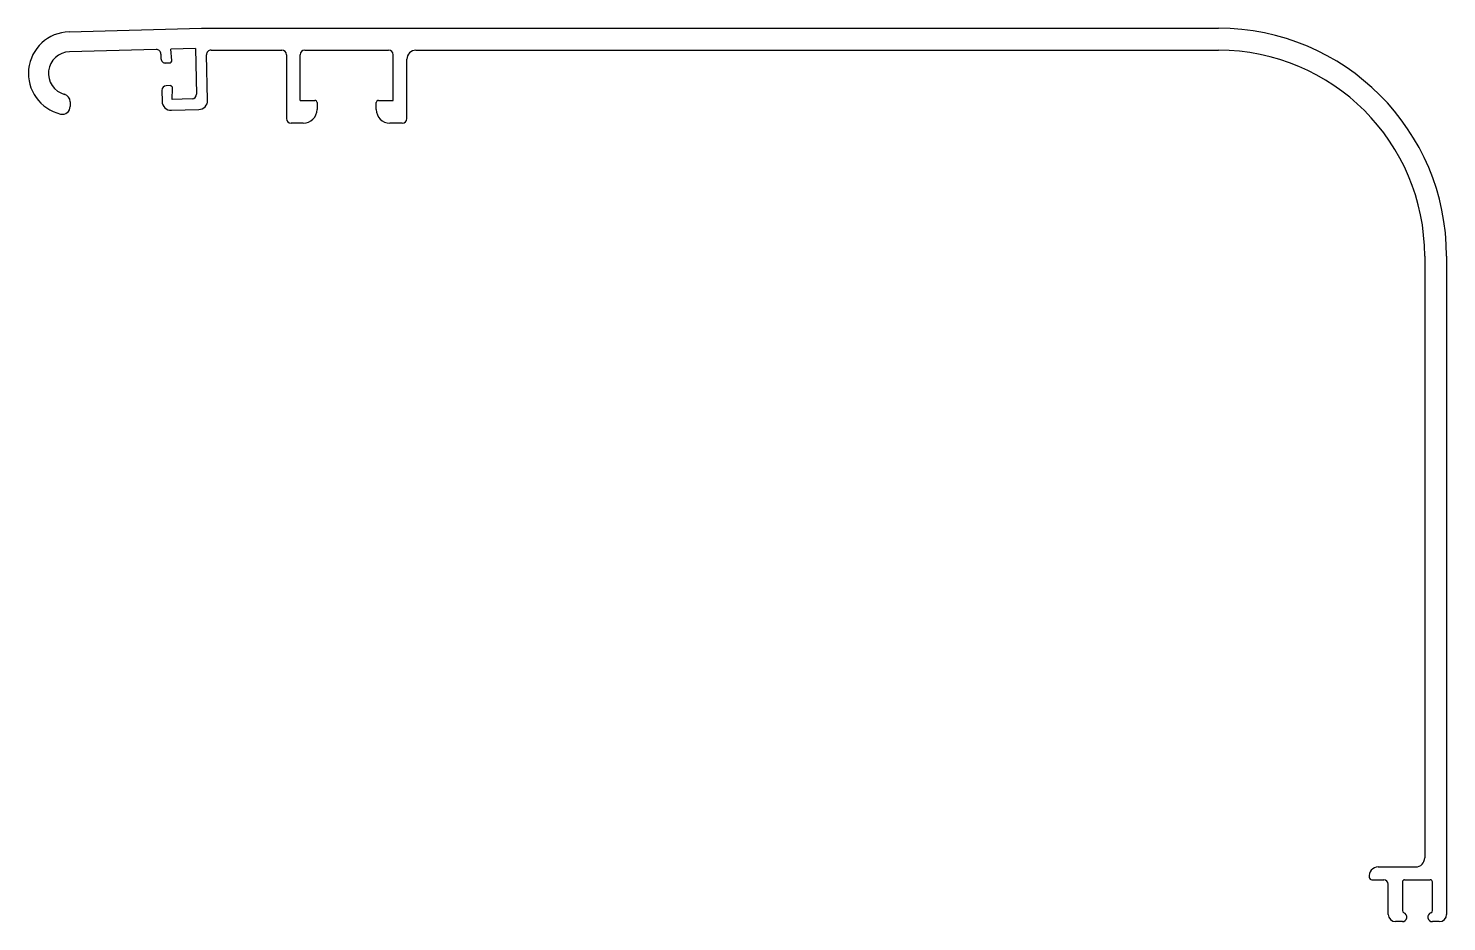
# Model space of a CAD drawing. Extents: x 2177 to 2333, y 1290 to 1388.
import ezdxf

# ---------------------------------------------------------------- set-up
doc = ezdxf.new("R2010")
doc.units = 0
doc.layers.get('0').update_dxf_attribs({"linetype": 'CONTINUOUS'})

msp = doc.modelspace()

# ---------------------------------------------------------------- linework, layer by layer
for p, q in [((2181.5, 1387.43), (2196.04, 1387.81)), ((2196.04, 1387.81), (2307.54, 1387.81)), ((2195.35, 1385.59), (2192.67, 1385.52)), ((2192.77, 1384.29), (2192.67, 1385.52)), ((2195.35, 1385.59), (2195.48, 1380.59)), ((2191.05, 1385.48), (2181.56, 1385.23)), ((2191.57, 1384.99), (2191.58, 1384.49)), ((2192.09, 1384.01), (2192.53, 1384.02)), ((2196.7, 1379.92), (2196.57, 1384.9)), ((2197.07, 1385.41), (2204.84, 1385.41)), ((2205.34, 1384.91), (2205.34, 1377.91)), ((2206.84, 1379.91), (2206.84, 1384.91)), ((2207.34, 1385.41), (2216.54, 1385.41)), ((2217.04, 1379.91), (2217.04, 1384.91)), ((2218.54, 1377.91), (2218.54, 1384.41)), ((2219.54, 1385.41), (2307.54, 1385.41)), ((2191.67, 1380.99), (2191.7, 1379.79)), ((2192.59, 1381.52), (2192.16, 1381.51)), ((2192.82, 1380.02), (2192.85, 1381.26)), ((2181.62, 1379.75), (2181.62, 1379.23)), ((2194.99, 1380.08), (2192.82, 1380.02)), ((2206.84, 1379.91), (2208.44, 1379.91)), ((2208.69, 1379.66), (2208.69, 1378.91)), ((2215.19, 1378.91), (2215.19, 1379.66)), ((2215.44, 1379.91), (2217.04, 1379.91)), ((2192.73, 1378.82), (2195.73, 1378.9)), ((2207.19, 1377.41), (2205.84, 1377.41)), ((2218.04, 1377.41), (2216.69, 1377.41)), ((2330.14, 1362.81), (2330.14, 1296.81)), ((2332.54, 1362.81), (2332.54, 1290.61)), ((2325.04, 1295.81), (2329.14, 1295.81)), ((2324.35, 1294.41), (2325.64, 1294.41)), ((2326.14, 1290.61), (2326.14, 1293.91)), ((2327.69, 1294.16), (2327.69, 1291.02)), ((2327.94, 1294.41), (2330.74, 1294.41)), ((2330.99, 1291.02), (2330.99, 1294.16)), ((2327.69, 1289.81), (2326.94, 1289.81)), ((2331.74, 1289.81), (2330.99, 1289.81))]:
    msp.add_line(p, q)
for centre, radius, start, end in [((2181.62, 1382.86), 4.57, 91.4831, 256.8096), ((2307.54, 1362.81), 25, 0, 90), ((2181.62, 1382.86), 2.38, 91.486, 254.7182), ((2191.07, 1384.98), 0.5, 1.486, 91.486), ((2192.08, 1384.5), 0.5, 181.486, 271.486), ((2192.52, 1384.27), 0.25, 271.486, 4.486), ((2197.07, 1384.91), 0.5, 90, 181.486), ((2204.84, 1384.91), 0.5, 0, 90), ((2207.34, 1384.91), 0.5, 90, 180), ((2216.54, 1384.91), 0.5, 0, 90), ((2219.54, 1384.41), 1, 90, 180), ((2307.54, 1362.81), 22.6, 0, 90), ((2192.17, 1381.01), 0.5, 91.486, 181.486), ((2192.6, 1381.27), 0.25, 358.486, 91.486), ((2180.77, 1379.75), 0.85, 0, 74.7182), ((2192.7, 1379.82), 1, 181.486, 271.486), ((2194.98, 1380.58), 0.5, 271.486, 1.486), ((2195.7, 1379.9), 1, 271.486, 1.486), ((2208.44, 1379.66), 0.25, 0, 90), ((2215.44, 1379.66), 0.25, 90, 180), ((2180.77, 1379.23), 0.85, 256.8096, 360), ((2205.84, 1377.91), 0.5, 180, 270), ((2207.19, 1378.91), 1.5, 270, 360), ((2216.69, 1378.91), 1.5, 180, 270), ((2218.04, 1377.91), 0.5, 270, 0), ((2325.04, 1294.81), 1, 90, 188.2132), ((2329.14, 1296.81), 1, 270, 360), ((2324.35, 1294.71), 0.3, 188.2132, 270), ((2325.64, 1293.91), 0.5, 0, 90), ((2327.94, 1294.16), 0.25, 90, 180), ((2330.74, 1294.16), 0.25, 0, 90), ((2327.94, 1291.02), 0.25, 180, 250.5288), ((2327.69, 1290.31), 0.5, 270, 70.5288), ((2330.99, 1290.31), 0.5, 109.4712, 270), ((2330.74, 1291.02), 0.25, 289.4712, 360), ((2326.94, 1290.61), 0.8, 180, 270), ((2331.74, 1290.61), 0.8, 270, 360)]:
    msp.add_arc(centre, radius, start, end)

doc.saveas('drawing.dxf')
